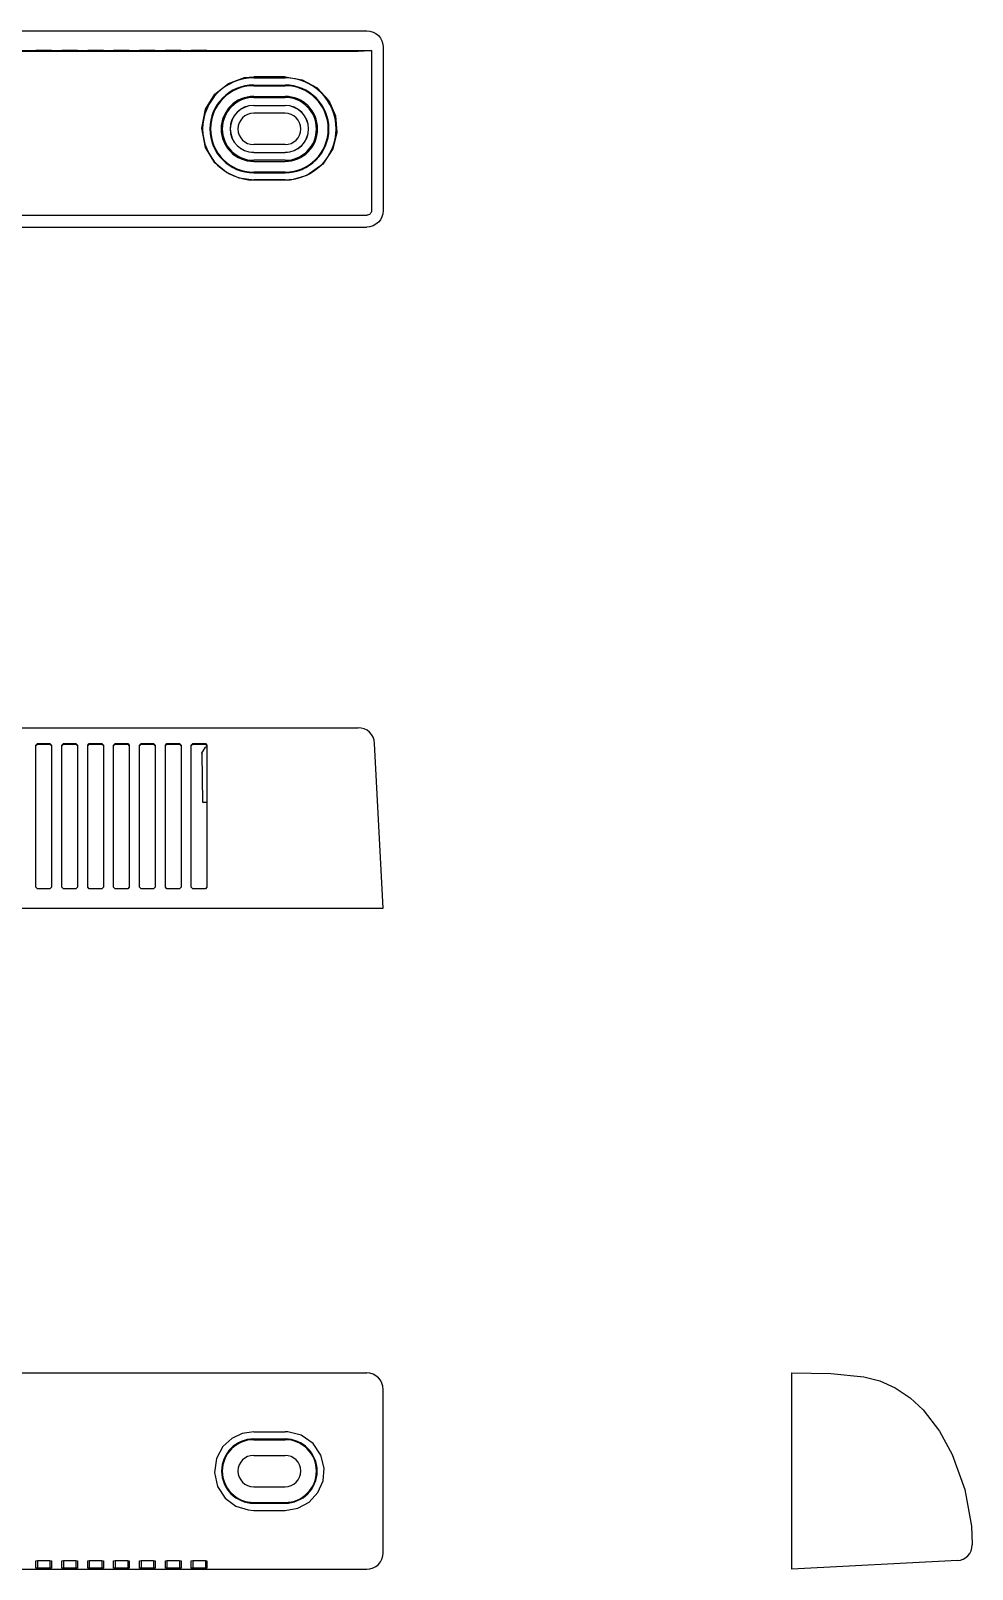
# Model space of a CAD drawing. Extents: x 23 to 261, y 47 to 145.
# Drawn here: x 200.6 to 260.6, y 47.3 to 145.2 of the extents above; entities that cross this region are included whole.
import ezdxf

# ---------------------------------------------------------------- set-up
doc = ezdxf.new("R2010")
doc.units = 0
doc.header["$MEASUREMENT"] = 0
doc.layers.get('0').update_dxf_attribs({"linetype": 'CONTINUOUS'})

msp = doc.modelspace()

# ---------------------------------------------------------------- linework, layer by layer
at = {"color": 7, "linetype": 'CONTINUOUS'}
for p, q in [((24.136, 145.238), (222.039, 145.238)), ((223.087, 144.19), (223.087, 133.788)), ((23.838, 143.988), (222.336, 143.988)), ((24.689, 143.936), (221.486, 143.936)), ((201.062, 143.983), (200.962, 143.982)), ((200.962, 143.982), (200.962, 143.937)), ((200.962, 143.937), (201.062, 143.937)), ((201.862, 143.983), (201.062, 143.983)), ((201.062, 143.937), (201.062, 143.983)), ((201.062, 143.937), (201.862, 143.937)), ((201.962, 143.982), (201.862, 143.983)), ((201.862, 143.937), (201.862, 143.983)), ((201.862, 143.937), (201.962, 143.937)), ((201.962, 143.937), (201.962, 143.982)), ((202.712, 143.983), (202.612, 143.982)), ((202.612, 143.982), (202.612, 143.937)), ((202.612, 143.937), (202.712, 143.937)), ((203.512, 143.983), (202.712, 143.983)), ((202.712, 143.937), (202.712, 143.983)), ((202.712, 143.937), (203.512, 143.937)), ((203.612, 143.982), (203.512, 143.983)), ((203.512, 143.937), (203.512, 143.983)), ((203.512, 143.937), (203.612, 143.937)), ((203.612, 143.937), (203.612, 143.982)), ((204.362, 143.983), (204.262, 143.982)), ((204.262, 143.982), (204.262, 143.937)), ((204.262, 143.937), (204.362, 143.937)), ((205.162, 143.983), (204.362, 143.983)), ((204.362, 143.937), (204.362, 143.983)), ((204.362, 143.937), (205.162, 143.937)), ((205.262, 143.982), (205.162, 143.983)), ((205.162, 143.937), (205.162, 143.983)), ((205.162, 143.937), (205.262, 143.937)), ((205.262, 143.937), (205.262, 143.982)), ((206.012, 143.983), (205.912, 143.982)), ((205.912, 143.982), (205.912, 143.937)), ((205.912, 143.937), (206.012, 143.937)), ((206.812, 143.983), (206.012, 143.983)), ((206.012, 143.937), (206.012, 143.983)), ((206.012, 143.937), (206.812, 143.937)), ((206.912, 143.982), (206.812, 143.983)), ((206.812, 143.937), (206.812, 143.983)), ((206.812, 143.937), (206.912, 143.937)), ((206.912, 143.937), (206.912, 143.982)), ((207.662, 143.983), (207.562, 143.982)), ((207.562, 143.982), (207.562, 143.937)), ((207.562, 143.937), (207.662, 143.937)), ((208.462, 143.983), (207.662, 143.983)), ((207.662, 143.937), (207.662, 143.983)), ((207.662, 143.937), (208.462, 143.937)), ((208.562, 143.982), (208.462, 143.983)), ((208.462, 143.937), (208.462, 143.983)), ((208.462, 143.937), (208.562, 143.937)), ((208.562, 143.937), (208.562, 143.982)), ((209.312, 143.983), (209.212, 143.982)), ((209.212, 143.982), (209.212, 143.937)), ((209.212, 143.937), (209.312, 143.937)), ((210.112, 143.983), (209.312, 143.983)), ((209.312, 143.937), (209.312, 143.983)), ((209.312, 143.937), (210.112, 143.937)), ((210.212, 143.982), (210.112, 143.983)), ((210.112, 143.937), (210.112, 143.983)), ((210.112, 143.937), (210.212, 143.937)), ((210.212, 143.937), (210.212, 143.982)), ((210.962, 143.983), (210.862, 143.982)), ((210.862, 143.982), (210.862, 143.937)), ((210.862, 143.937), (210.962, 143.937)), ((211.762, 143.983), (210.962, 143.983)), ((210.962, 143.937), (210.962, 143.983)), ((210.962, 143.937), (211.762, 143.937)), ((211.862, 143.982), (211.762, 143.983)), ((211.762, 143.937), (211.762, 143.983)), ((211.762, 143.937), (211.862, 143.937)), ((211.862, 143.937), (211.862, 143.982)), ((222.336, 143.988), (222.116, 143.968)), ((222.336, 143.988), (222.336, 133.788)), ((216.836, 142.307), (214.836, 142.307)), ((214.836, 142.239), (216.836, 142.239)), ((214.836, 141.782), (216.836, 141.782)), ((214.836, 141.739), (216.836, 141.739)), ((214.836, 141.06), (216.836, 141.06)), ((214.836, 140.989), (216.836, 140.989)), ((214.836, 140.489), (216.836, 140.489)), ((214.836, 140.48), (216.836, 140.48)), ((216.836, 139.989), (214.836, 139.989)), ((216.836, 137.989), (214.836, 137.989)), ((214.836, 137.497), (216.836, 137.497)), ((214.836, 137.489), (216.836, 137.489)), ((216.836, 136.989), (214.836, 136.989)), ((214.836, 136.917), (216.836, 136.917)), ((216.836, 136.239), (214.836, 136.239)), ((214.836, 136.195), (216.836, 136.195)), ((216.836, 135.739), (214.836, 135.739)), ((216.836, 135.718), (214.836, 135.718)), ((24.139, 133.489), (222.036, 133.489)), ((24.138, 132.738), (222.037, 132.738)), ((24.689, 100.858), (221.486, 100.858)), ((221.488, 100.858), (221.486, 100.858)), ((200.962, 99.744), (201.062, 99.843)), ((200.962, 99.704), (201.062, 99.804)), ((200.962, 90.706), (200.962, 99.744)), ((201.062, 99.843), (201.862, 99.843)), ((201.062, 99.804), (201.062, 99.843)), ((201.062, 99.804), (201.862, 99.804)), ((201.862, 99.843), (201.962, 99.744)), ((201.862, 99.804), (201.862, 99.843)), ((201.862, 99.804), (201.962, 99.704)), ((201.962, 99.744), (201.962, 90.706)), ((202.612, 99.744), (202.712, 99.843)), ((202.612, 99.704), (202.712, 99.804)), ((202.612, 90.706), (202.612, 99.744)), ((202.712, 99.843), (203.512, 99.843)), ((202.712, 99.804), (202.712, 99.843)), ((202.712, 99.804), (203.512, 99.804)), ((203.512, 99.843), (203.612, 99.744)), ((203.512, 99.804), (203.512, 99.843)), ((203.512, 99.804), (203.612, 99.704)), ((203.612, 99.744), (203.612, 90.706)), ((204.262, 99.744), (204.362, 99.843)), ((204.262, 99.704), (204.362, 99.804)), ((204.262, 90.706), (204.262, 99.744)), ((204.362, 99.843), (205.162, 99.843)), ((204.362, 99.804), (204.362, 99.843)), ((204.362, 99.804), (205.162, 99.804)), ((205.162, 99.843), (205.262, 99.744)), ((205.162, 99.804), (205.162, 99.843)), ((205.162, 99.804), (205.262, 99.704)), ((205.262, 99.744), (205.262, 90.706)), ((205.912, 99.744), (206.012, 99.843)), ((205.912, 99.704), (206.012, 99.804)), ((205.912, 90.706), (205.912, 99.744)), ((206.012, 99.843), (206.812, 99.843)), ((206.012, 99.804), (206.012, 99.843)), ((206.012, 99.804), (206.812, 99.804)), ((206.812, 99.843), (206.912, 99.744)), ((206.812, 99.804), (206.812, 99.843)), ((206.812, 99.804), (206.912, 99.704)), ((206.912, 99.744), (206.912, 90.706)), ((207.562, 99.744), (207.662, 99.843)), ((207.562, 99.704), (207.662, 99.804)), ((207.562, 90.706), (207.562, 99.744)), ((207.662, 99.843), (208.462, 99.843)), ((207.662, 99.804), (207.662, 99.843)), ((207.662, 99.804), (208.462, 99.804)), ((208.462, 99.843), (208.562, 99.744)), ((208.462, 99.804), (208.462, 99.843)), ((208.462, 99.804), (208.562, 99.704)), ((208.562, 99.744), (208.562, 90.706)), ((209.212, 99.744), (209.312, 99.843)), ((209.212, 99.704), (209.312, 99.804)), ((209.212, 90.706), (209.212, 99.744)), ((209.312, 99.843), (210.112, 99.843)), ((209.312, 99.804), (209.312, 99.843)), ((209.312, 99.804), (210.112, 99.804)), ((210.112, 99.843), (210.212, 99.744)), ((210.112, 99.804), (210.112, 99.843)), ((210.112, 99.804), (210.212, 99.704)), ((210.212, 99.744), (210.212, 90.706)), ((210.862, 99.744), (210.962, 99.843)), ((210.862, 99.704), (210.962, 99.804)), ((210.862, 90.706), (210.862, 99.744)), ((210.962, 99.843), (211.762, 99.843)), ((210.962, 99.804), (210.962, 99.843)), ((210.962, 99.804), (211.762, 99.804)), ((211.532, 99.216), (211.586, 96.108)), ((211.762, 99.843), (211.862, 99.744)), ((211.762, 99.804), (211.762, 99.843)), ((211.762, 99.804), (211.862, 99.704)), ((211.862, 99.744), (211.862, 90.706)), ((223.087, 89.358), (222.537, 99.863)), ((211.586, 96.108), (211.862, 96.108)), ((201.062, 90.606), (200.962, 90.706)), ((201.862, 90.606), (201.062, 90.606)), ((201.962, 90.706), (201.862, 90.606)), ((202.712, 90.606), (202.612, 90.706)), ((203.512, 90.606), (202.712, 90.606)), ((203.612, 90.706), (203.512, 90.606)), ((204.362, 90.606), (204.262, 90.706)), ((205.162, 90.606), (204.362, 90.606)), ((205.262, 90.706), (205.162, 90.606)), ((206.012, 90.606), (205.912, 90.706)), ((206.812, 90.606), (206.012, 90.606)), ((206.912, 90.706), (206.812, 90.606)), ((207.662, 90.606), (207.562, 90.706)), ((208.462, 90.606), (207.662, 90.606)), ((208.562, 90.706), (208.462, 90.606)), ((209.312, 90.606), (209.212, 90.706)), ((210.112, 90.606), (209.312, 90.606)), ((210.212, 90.706), (210.112, 90.606)), ((210.962, 90.606), (210.862, 90.706)), ((211.762, 90.606), (210.962, 90.606)), ((211.862, 90.706), (211.762, 90.606)), ((24.136, 89.358), (222.039, 89.358)), ((222.039, 89.358), (223.087, 89.358)), ((24.138, 59.773), (222.037, 59.773)), ((249.102, 59.773), (251.602, 59.729)), ((249.102, 58.724), (249.102, 59.773)), ((223.087, 48.321), (223.087, 58.724)), ((249.102, 48.321), (249.102, 58.724)), ((214.836, 56.023), (216.836, 56.023)), ((214.836, 55.566), (216.836, 55.566)), ((214.836, 55.523), (216.836, 55.523)), ((214.836, 54.523), (216.836, 54.523)), ((214.836, 52.523), (216.836, 52.523)), ((214.836, 51.523), (216.836, 51.523)), ((214.836, 51.479), (216.836, 51.479)), ((214.836, 51.023), (216.836, 51.023)), ((249.102, 47.273), (249.102, 48.321)), ((260.602, 48.876), (260.602, 48.825)), ((24.136, 47.273), (222.039, 47.273)), ((200.962, 47.817), (201.062, 47.822)), ((200.962, 47.344), (200.962, 47.817)), ((201.062, 47.338), (200.962, 47.344)), ((201.062, 47.822), (201.862, 47.822)), ((201.062, 47.822), (201.062, 47.338)), ((201.862, 47.338), (201.062, 47.338)), ((201.862, 47.822), (201.962, 47.817)), ((201.862, 47.822), (201.862, 47.338)), ((201.962, 47.344), (201.862, 47.338)), ((201.962, 47.817), (201.962, 47.344)), ((202.612, 47.817), (202.712, 47.822)), ((202.612, 47.344), (202.612, 47.817)), ((202.712, 47.338), (202.612, 47.344)), ((202.712, 47.822), (203.512, 47.822)), ((202.712, 47.822), (202.712, 47.338)), ((203.512, 47.338), (202.712, 47.338)), ((203.512, 47.822), (203.612, 47.817)), ((203.512, 47.822), (203.512, 47.338)), ((203.612, 47.344), (203.512, 47.338)), ((203.612, 47.817), (203.612, 47.344)), ((204.262, 47.817), (204.362, 47.822)), ((204.262, 47.344), (204.262, 47.817)), ((204.362, 47.338), (204.262, 47.344)), ((204.362, 47.822), (205.162, 47.822)), ((204.362, 47.822), (204.362, 47.338)), ((205.162, 47.338), (204.362, 47.338)), ((205.162, 47.822), (205.262, 47.817)), ((205.162, 47.822), (205.162, 47.338)), ((205.262, 47.344), (205.162, 47.338)), ((205.262, 47.817), (205.262, 47.344)), ((205.912, 47.817), (206.012, 47.822)), ((205.912, 47.344), (205.912, 47.817)), ((206.012, 47.338), (205.912, 47.344)), ((206.012, 47.822), (206.812, 47.822)), ((206.012, 47.822), (206.012, 47.338)), ((206.812, 47.338), (206.012, 47.338)), ((206.812, 47.822), (206.912, 47.817)), ((206.812, 47.822), (206.812, 47.338)), ((206.912, 47.344), (206.812, 47.338)), ((206.912, 47.817), (206.912, 47.344)), ((207.562, 47.817), (207.662, 47.822)), ((207.562, 47.344), (207.562, 47.817)), ((207.662, 47.338), (207.562, 47.344)), ((207.662, 47.822), (208.462, 47.822)), ((207.662, 47.822), (207.662, 47.338)), ((208.462, 47.338), (207.662, 47.338)), ((208.462, 47.822), (208.562, 47.817)), ((208.462, 47.822), (208.462, 47.338)), ((208.562, 47.344), (208.462, 47.338)), ((208.562, 47.817), (208.562, 47.344)), ((209.212, 47.817), (209.312, 47.822)), ((209.212, 47.344), (209.212, 47.817)), ((209.312, 47.338), (209.212, 47.344)), ((209.312, 47.822), (210.112, 47.822)), ((209.312, 47.822), (209.312, 47.338)), ((210.112, 47.338), (209.312, 47.338)), ((210.112, 47.822), (210.212, 47.817)), ((210.112, 47.822), (210.112, 47.338)), ((210.212, 47.344), (210.112, 47.338)), ((210.212, 47.817), (210.212, 47.344)), ((210.862, 47.817), (210.962, 47.822)), ((210.862, 47.344), (210.862, 47.817)), ((210.962, 47.338), (210.862, 47.344)), ((210.962, 47.822), (211.762, 47.822)), ((210.962, 47.822), (210.962, 47.338)), ((211.762, 47.338), (210.962, 47.338)), ((211.762, 47.822), (211.862, 47.817)), ((211.762, 47.822), (211.762, 47.338)), ((211.862, 47.344), (211.762, 47.338)), ((211.862, 47.817), (211.862, 47.344)), ((259.654, 47.826), (249.102, 47.273))]:
    msp.add_line(p, q, dxfattribs=at)
at = {"color": 7, "linetype": 'CONTINUOUS', "flags": 128}
for points in [[(222.039, 145.238), (222.244, 145.218), (222.44, 145.159), (222.622, 145.062), (222.78, 144.931), (222.911, 144.773), (223.008, 144.591), (223.067, 144.395), (223.087, 144.19)], [(222.116, 143.968), (222.07, 143.964), (222.02, 143.96), (221.967, 143.956), (221.911, 143.952), (221.853, 143.949), (221.795, 143.946), (221.737, 143.943), (221.68, 143.941), (221.626, 143.939), (221.575, 143.937), (221.528, 143.937), (221.486, 143.936)], [(214.836, 135.718), (213.914, 135.849), (213.102, 136.207), (212.363, 136.826), (211.759, 137.81), (211.532, 139.042), (211.769, 140.237), (212.371, 141.206), (213.229, 141.89), (214.258, 142.256), (214.836, 142.307)], [(216.836, 142.307), (217.923, 142.124), (218.887, 141.595), (219.617, 140.791), (220.04, 139.818), (220.132, 138.769), (219.875, 137.717), (219.238, 136.748), (218.214, 136.017), (217.35, 135.758), (216.836, 135.718)], [(222.336, 133.788), (222.331, 133.73), (222.314, 133.674), (222.286, 133.622), (222.249, 133.576), (222.203, 133.539), (222.151, 133.511), (222.095, 133.494), (222.036, 133.489)], [(223.087, 133.788), (223.067, 133.583), (223.007, 133.386), (222.91, 133.205), (222.78, 133.046), (222.621, 132.915), (222.439, 132.818), (222.242, 132.759), (222.037, 132.738)], [(222.537, 99.863), (222.508, 100.06), (222.442, 100.247), (222.342, 100.419), (222.211, 100.569), (222.054, 100.692), (221.877, 100.783), (221.686, 100.839), (221.488, 100.858)], [(211.542, 99.216), (211.532, 99.239), (211.769, 99.629), (211.891, 99.675)], [(223.087, 58.724), (223.067, 58.928), (223.007, 59.125), (222.91, 59.307), (222.78, 59.466), (222.621, 59.596), (222.439, 59.693), (222.242, 59.753), (222.037, 59.773)], [(251.602, 59.729), (251.602, 59.729), (253.697, 59.532), (254.725, 59.259), (255.698, 58.829), (256.642, 58.192), (257.477, 57.415), (258.515, 56.073), (259.33, 54.582), (260.131, 52.35), (260.548, 50.016), (260.602, 48.876)], [(214.836, 56.023), (214.093, 55.91), (213.437, 55.594), (212.879, 55.078), (212.47, 54.329), (212.338, 53.424), (212.541, 52.533), (213.022, 51.803), (213.696, 51.298), (214.488, 51.047), (214.836, 51.023)], [(216.836, 51.023), (217.653, 51.16), (218.377, 51.554), (218.93, 52.156), (219.257, 52.898), (219.329, 53.712), (219.123, 54.534), (218.62, 55.274), (217.859, 55.804), (217.014, 56.016), (216.836, 56.023)], [(222.039, 47.273), (222.244, 47.293), (222.44, 47.353), (222.622, 47.45), (222.78, 47.58), (222.911, 47.739), (223.008, 47.92), (223.067, 48.117), (223.087, 48.321)]]:
    msp.add_lwpolyline(points, dxfattribs=at)
at = {"color": 7, "linetype": 'CONTINUOUS'}
for centre, radius, start, end in [((214.836, 138.989), 3.25, 90, 270), ((216.836, 138.989), 3.25, 270, 90), ((214.836, 138.989), 2.794, 90, 270), ((214.836, 138.989), 2.75, 90, 270), ((216.836, 138.989), 2.794, 270, 90), ((216.836, 138.989), 2.75, 270, 90), ((214.836, 138.989), 2.072, 90, 270), ((214.836, 138.989), 2, 90, 270), ((214.836, 138.989), 1.5, 90, 270), ((214.836, 138.989), 1.491, 90, 270), ((216.836, 138.989), 2.072, 270, 90), ((216.836, 138.989), 2, 270, 90), ((216.836, 138.989), 1.5, 270, 90), ((216.836, 138.989), 1.491, 270, 90), ((214.836, 138.989), 1, 90, 270), ((216.836, 138.989), 1, 270, 90), ((214.836, 53.523), 2.044, 90, 270), ((214.836, 53.523), 2, 90, 270), ((216.836, 53.523), 2.044, 270, 90), ((216.836, 53.523), 2, 270, 90), ((214.836, 53.523), 1, 90, 270), ((216.836, 53.523), 1, 270, 90), ((259.602, 48.825), 1, 273, 360)]:
    msp.add_arc(centre, radius, start, end, dxfattribs=at)

doc.saveas('drawing.dxf')
